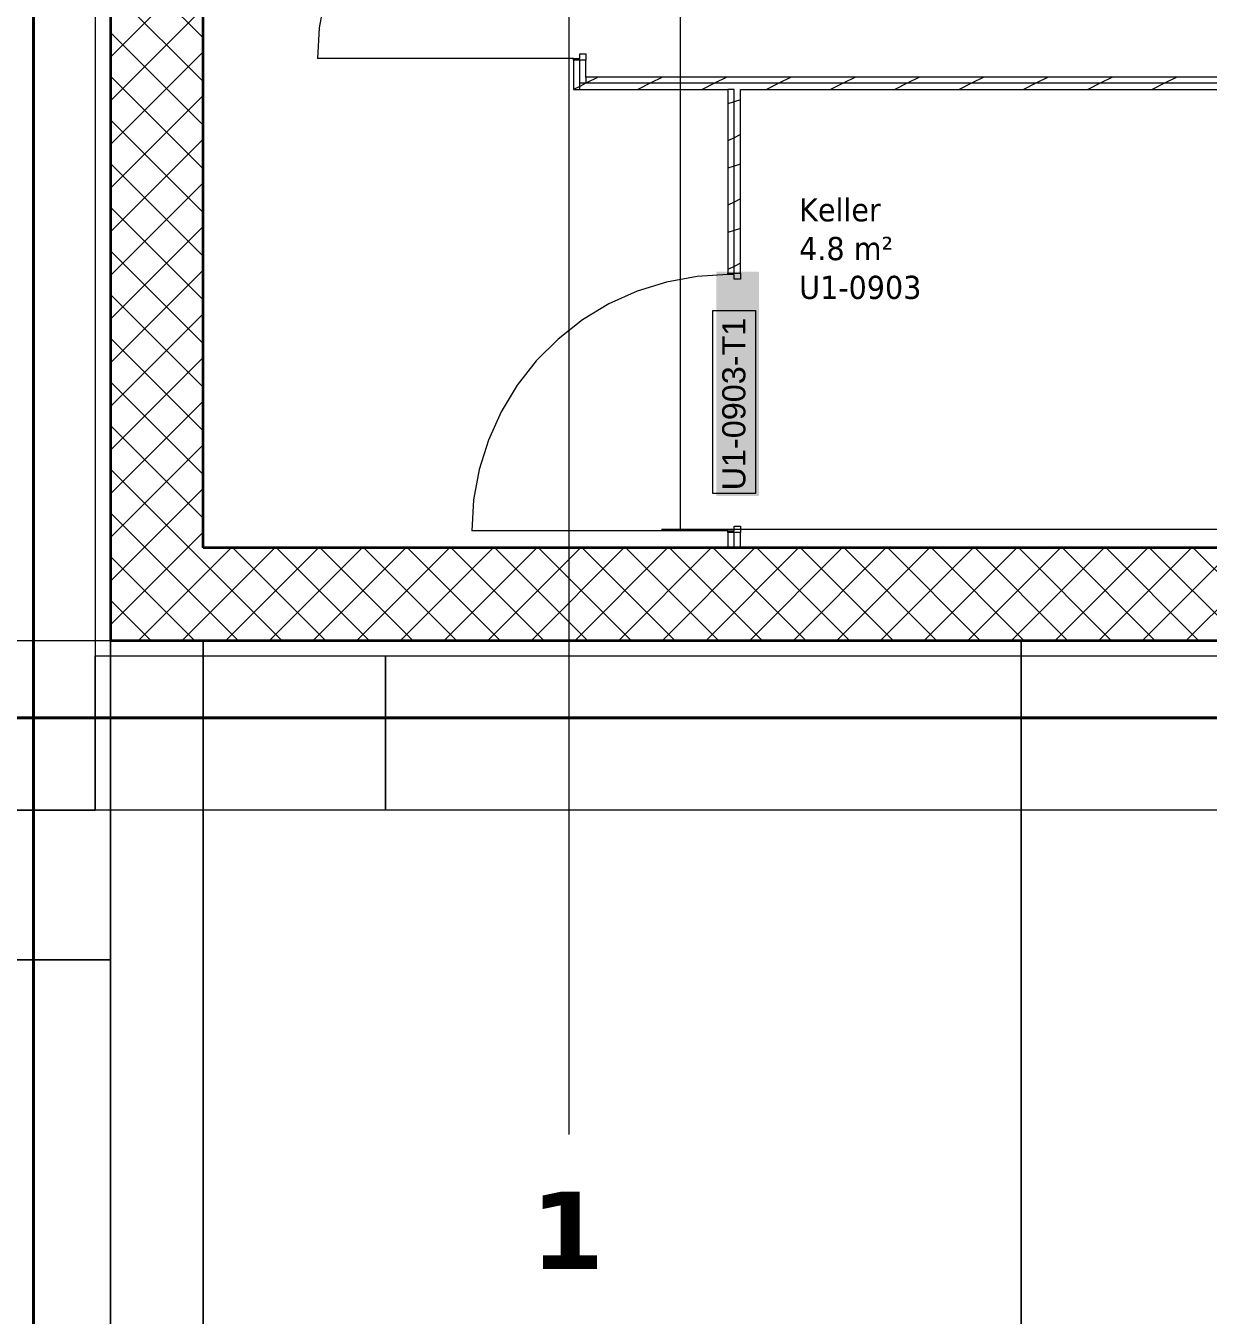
# Model space of a CAD drawing. Extents: x -882 to 613, y -179 to 366.
# Drawn here: x 92.1 to 168.7, y 175.1 to 258.6 of the extents above; entities that cross this region are included whole.
import ezdxf
from ezdxf.lldxf.tags import DXFTag

# ---------------------------------------------------------------- set-up
doc = ezdxf.new("R2010")
doc.units = 0
doc.layers.get('0').update_dxf_attribs({"lineweight": 13})
for name, color, linetype, lineweight, true_color in [('A-____-MATC-OTLN', 7, 'Strichpunkt - Mittel', 40, 0x0080ff), ('EL01_WAN_Trassen', 40, 'Continuous', 13, 0xffbf00), ('S-GRID-____-IDEN', 7, 'Continuous', 9, 0x5555aa)]:
    doc.layers.add(name, color=color, linetype=linetype, lineweight=lineweight, true_color=true_color)
for name, color, linetype, lineweight in [('A-AREA-____-IDEN', 7, 'Continuous', 5), ('A-DOOR-____-IDEN', 7, 'Continuous', 5), ('A-DOOR-FRAM-MCUT', 7, 'Continuous', 9), ('A-DOOR-OPNG-OTLN', 7, 'Continuous', 9), ('A-FLOR-____-OVHD', 7, 'Strichpunkt - Fein', 9), ('A-WALL-____-MCUT', 7, 'Continuous', 35), ('A-WALL-____-PATT', 7, 'Continuous', 35), ('A-WALL-FNSH-MCUT', 7, 'Continuous', 35), ('C-PRKG-____-OTLN', 7, 'Continuous', 9), ('S-GRID-____-OTLN', 7, 'Continuous', 5)]:
    doc.layers.add(name, color=color, linetype=linetype, lineweight=lineweight)
doc.styles.get("Standard").update_dxf_attribs({"font": 'arial.ttf'})
tags = doc.linetypes.add('_Rasterlinie_', pattern=[0.375, 0.2, -0.05, 0.075, -0.05]).pattern_tags.tags
tags[10:11] = [DXFTag(74, 4), DXFTag(75, 0), DXFTag(340, '0'), DXFTag(46, 1.0), DXFTag(50, 0.0), DXFTag(44, 0.0), DXFTag(45, 0.0)]
tags[8:9] = [DXFTag(74, 4), DXFTag(75, 0), DXFTag(340, '0'), DXFTag(46, 1.0), DXFTag(50, 0.0), DXFTag(44, 0.0), DXFTag(45, 0.0)]
tags[6:7] = [DXFTag(74, 4), DXFTag(75, 0), DXFTag(340, '0'), DXFTag(46, 1.0), DXFTag(50, 0.0), DXFTag(44, 0.0), DXFTag(45, 0.0)]
tags[4:5] = [DXFTag(74, 4), DXFTag(75, 0), DXFTag(340, '0'), DXFTag(46, 1.0), DXFTag(50, 0.0), DXFTag(44, 0.0), DXFTag(45, 0.0)]
tags = doc.linetypes.add('Strichpunkt - Fein', pattern=[0.2, 0.1, -0.05, 0, -0.05]).pattern_tags.tags
tags[10:11] = [DXFTag(74, 4), DXFTag(75, 0), DXFTag(340, '0'), DXFTag(46, 1.0), DXFTag(50, 0.0), DXFTag(44, 0.0), DXFTag(45, 0.0)]
tags[8:9] = [DXFTag(74, 4), DXFTag(75, 0), DXFTag(340, '0'), DXFTag(46, 1.0), DXFTag(50, 0.0), DXFTag(44, 0.0), DXFTag(45, 0.0)]
tags[6:7] = [DXFTag(74, 4), DXFTag(75, 0), DXFTag(340, '0'), DXFTag(46, 1.0), DXFTag(50, 0.0), DXFTag(44, 0.0), DXFTag(45, 0.0)]
tags[4:5] = [DXFTag(74, 4), DXFTag(75, 0), DXFTag(340, '0'), DXFTag(46, 1.0), DXFTag(50, 0.0), DXFTag(44, 0.0), DXFTag(45, 0.0)]
tags = doc.linetypes.add('Strichpunkt - Mittel', pattern=[0.35, 0.15, -0.1, 0, -0.1]).pattern_tags.tags
tags[10:11] = [DXFTag(74, 4), DXFTag(75, 0), DXFTag(340, '0'), DXFTag(46, 1.0), DXFTag(50, 0.0), DXFTag(44, 0.0), DXFTag(45, 0.0)]
tags[8:9] = [DXFTag(74, 4), DXFTag(75, 0), DXFTag(340, '0'), DXFTag(46, 1.0), DXFTag(50, 0.0), DXFTag(44, 0.0), DXFTag(45, 0.0)]
tags[6:7] = [DXFTag(74, 4), DXFTag(75, 0), DXFTag(340, '0'), DXFTag(46, 1.0), DXFTag(50, 0.0), DXFTag(44, 0.0), DXFTag(45, 0.0)]
tags[4:5] = [DXFTag(74, 4), DXFTag(75, 0), DXFTag(340, '0'), DXFTag(46, 1.0), DXFTag(50, 0.0), DXFTag(44, 0.0), DXFTag(45, 0.0)]

# ---------------------------------------------------------------- blocks, each defined once
blk = doc.blocks.new('Referenz-A0UJ2JE1XE', base_point=(-855.979, -164.747))
at = {"layer": 'A-____-MATC-OTLN', "color": 0, "linetype": 'Strichpunkt - Mittel', "ltscale": 0.4}
for p, q in [((92.63, 354.646), (92.63, -164.747)), ((-855.979, 213.765), (368.096, 213.765))]:
    blk.add_line(p, q, dxfattribs=at)
at = {"layer": 'A-DOOR-____-IDEN', "color": 0, "linetype": 'Continuous', "ltscale": 0.13}
for p, q in [((136.639, 228.291), (136.639, 240.131)), ((136.639, 240.131), (139.419, 240.131)), ((139.419, 240.131), (139.419, 228.291)), ((139.419, 228.291), (136.639, 228.291))]:
    blk.add_line(p, q, dxfattribs=at)
at = {"layer": 'A-DOOR-____-IDEN', "color": 7, "linetype": 'Continuous', "ltscale": 0.13, "true_color": 0xffffff}
for points in [[(136.882, 228.116), (139.641, 228.116), (136.882, 242.655)], [(139.641, 228.116), (136.882, 242.655), (139.641, 242.655)]]:
    blk.add_solid(points, dxfattribs=at)
at = {"layer": 'A-DOOR-FRAM-MCUT', "color": 0, "linetype": 'Continuous', "ltscale": 0.13}
for p, q in [((127.63, 256.456), (128.03, 256.456)), ((127.63, 256.356), (127.63, 256.456)), ((128.03, 256.756), (128.43, 256.756)), ((128.03, 256.456), (128.03, 256.756)), ((128.43, 256.756), (128.43, 256.356)), ((128.43, 256.356), (127.63, 256.356)), ((137.63, 242.565), (138.43, 242.565)), ((137.63, 242.465), (137.63, 242.565)), ((138.03, 242.465), (137.63, 242.465)), ((138.03, 242.165), (138.03, 242.465)), ((138.43, 242.565), (138.43, 242.165)), ((138.43, 242.165), (138.03, 242.165)), ((137.63, 225.865), (138.03, 225.865)), ((137.63, 225.765), (137.63, 225.865)), ((138.43, 225.765), (137.63, 225.765)), ((138.03, 226.165), (138.43, 226.165)), ((138.03, 225.865), (138.03, 226.165)), ((138.43, 226.165), (138.43, 225.765))]:
    blk.add_line(p, q, dxfattribs=at)
at = {"layer": 'A-DOOR-OPNG-OTLN', "color": 0, "linetype": 'Continuous', "ltscale": 0.13}
for p, q in [((111.512, 260.429), (111.151, 258.457)), ((111.151, 258.457), (111.03, 256.456)), ((127.63, 256.456), (111.03, 256.456)), ((135.629, 242.344), (133.657, 241.983)), ((137.63, 242.465), (135.629, 242.344)), ((131.743, 241.386), (129.915, 240.564)), ((133.657, 241.983), (131.743, 241.386)), ((129.915, 240.564), (128.2, 239.527)), ((128.2, 239.527), (126.622, 238.29)), ((126.622, 238.29), (125.204, 236.873)), ((125.204, 236.873), (123.968, 235.295)), ((123.968, 235.295), (122.931, 233.579)), ((122.931, 233.579), (122.108, 231.751)), ((122.108, 231.751), (121.512, 229.838)), ((121.512, 229.838), (121.151, 227.866)), ((121.151, 227.866), (121.03, 225.865)), ((137.63, 225.865), (121.03, 225.865))]:
    blk.add_line(p, q, dxfattribs=at)
at = {"layer": 'A-FLOR-____-OVHD', "color": 0, "linetype": 'Strichpunkt - Fein', "ltscale": 0.13}
for p, q in [((134.53, 354.646), (134.53, 225.965)), ((203.13, 225.965), (133.33, 225.965))]:
    blk.add_line(p, q, dxfattribs=at)
at = {"layer": 'A-WALL-____-MCUT', "color": 0, "linetype": 'Continuous', "ltscale": 0.35}
for p, q in [((97.63, 354.646), (97.63, 218.765)), ((103.63, 224.765), (103.63, 354.646)), ((138.43, 224.765), (103.63, 224.765)), ((353.03, 224.765), (138.43, 224.765)), ((97.63, 218.765), (365.03, 218.765))]:
    blk.add_line(p, q, dxfattribs=at)
at = {"layer": 'A-WALL-____-MCUT', "color": 0, "linetype": 'Continuous', "lineweight": 9, "ltscale": 0.13}
for p, q in [((128.03, 254.456), (128.03, 256.356)), ((282.83, 254.856), (128.03, 254.856)), ((128.43, 255.256), (128.43, 254.856)), ((138.03, 254.456), (137.63, 254.456)), ((138.03, 242.565), (138.03, 254.456)), ((138.03, 224.765), (138.03, 225.765))]:
    blk.add_line(p, q, dxfattribs=at)
at = {"layer": 'A-WALL-____-PATT', "color": 0, "linetype": 'Continuous', "lineweight": 9, "ltscale": 0.13}
for p, q in [((103.63, 257.799), (97.63, 263.799)), ((97.63, 256.555), (103.63, 262.555)), ((103.63, 254.971), (97.63, 260.971)), ((97.63, 253.727), (103.63, 259.727)), ((103.63, 252.142), (97.63, 258.142)), ((97.63, 250.898), (103.63, 256.898)), ((103.63, 249.314), (97.63, 255.314)), ((128.421, 254.856), (128.03, 254.66)), ((128.43, 254.86), (128.421, 254.856)), ((129.221, 255.256), (128.43, 254.86)), ((132.586, 254.856), (131.786, 254.456)), ((133.386, 255.256), (132.586, 254.856)), ((136.751, 254.856), (135.951, 254.456)), ((137.551, 255.256), (136.751, 254.856)), ((140.916, 254.856), (140.116, 254.456)), ((141.716, 255.256), (140.916, 254.856)), ((145.081, 254.856), (144.281, 254.456)), ((145.881, 255.256), (145.081, 254.856)), ((149.246, 254.856), (148.446, 254.456)), ((150.046, 255.256), (149.246, 254.856)), ((153.411, 254.856), (152.611, 254.456)), ((154.211, 255.256), (153.411, 254.856)), ((157.575, 254.856), (156.775, 254.456)), ((158.375, 255.256), (157.575, 254.856)), ((161.74, 254.856), (160.94, 254.456)), ((162.54, 255.256), (161.74, 254.856)), ((165.905, 254.856), (165.105, 254.456)), ((166.705, 255.256), (165.905, 254.856)), ((97.63, 248.07), (103.63, 254.07)), ((128.03, 254.66), (127.63, 254.46)), ((138.03, 253.657), (137.63, 253.523)), ((138.43, 253.79), (138.03, 253.657)), ((103.63, 246.485), (97.63, 252.485)), ((138.43, 251.53), (138.03, 251.33)), ((97.63, 245.241), (103.63, 251.241)), ((138.03, 251.33), (137.63, 251.13)), ((103.63, 243.657), (97.63, 249.657)), ((138.03, 249.492), (137.63, 249.358)), ((138.43, 249.625), (138.03, 249.492)), ((97.63, 242.413), (103.63, 248.413)), ((138.43, 247.365), (138.03, 247.165)), ((103.63, 240.828), (97.63, 246.828)), ((138.03, 247.165), (137.63, 246.965)), ((97.63, 239.584), (103.63, 245.584)), ((138.03, 245.327), (137.63, 245.194)), ((138.43, 245.46), (138.03, 245.327)), ((103.63, 238), (97.63, 244)), ((138.43, 243.201), (138.03, 243.001)), ((97.63, 236.756), (103.63, 242.756)), ((138.03, 243.001), (137.63, 242.801)), ((103.63, 235.172), (97.63, 241.172)), ((97.63, 233.928), (103.63, 239.928)), ((103.63, 232.343), (97.63, 238.343)), ((97.63, 231.099), (103.63, 237.099)), ((103.63, 229.515), (97.63, 235.515)), ((97.63, 228.271), (103.63, 234.271)), ((103.63, 226.686), (97.63, 232.686)), ((97.63, 225.442), (103.63, 231.442)), ((103.63, 223.858), (97.63, 229.858)), ((97.63, 222.614), (103.63, 228.614)), ((103.63, 221.029), (97.63, 227.029)), ((97.63, 219.785), (103.63, 225.785)), ((103.63, 222.957), (105.438, 224.765)), ((103.63, 220.129), (108.266, 224.765)), ((105.095, 218.765), (111.095, 224.765)), ((111.551, 218.765), (105.551, 224.765)), ((107.923, 218.765), (113.923, 224.765)), ((114.379, 218.765), (108.379, 224.765)), ((110.751, 218.765), (116.751, 224.765)), ((117.208, 218.765), (111.208, 224.765)), ((113.58, 218.765), (119.58, 224.765)), ((120.036, 218.765), (114.036, 224.765)), ((116.408, 218.765), (122.408, 224.765)), ((122.865, 218.765), (116.865, 224.765)), ((119.237, 218.765), (125.237, 224.765)), ((125.693, 218.765), (119.693, 224.765)), ((122.065, 218.765), (128.065, 224.765)), ((128.522, 218.765), (122.522, 224.765)), ((124.893, 218.765), (130.893, 224.765)), ((131.35, 218.765), (125.35, 224.765)), ((127.722, 218.765), (133.722, 224.765)), ((134.178, 218.765), (128.178, 224.765)), ((130.55, 218.765), (136.55, 224.765)), ((137.007, 218.765), (131.007, 224.765)), ((133.379, 218.765), (139.379, 224.765)), ((139.835, 218.765), (133.835, 224.765)), ((136.207, 218.765), (142.207, 224.765)), ((142.664, 218.765), (136.664, 224.765)), ((139.036, 218.765), (145.036, 224.765)), ((145.492, 218.765), (139.492, 224.765)), ((141.864, 218.765), (147.864, 224.765)), ((148.321, 218.765), (142.321, 224.765)), ((144.692, 218.765), (150.692, 224.765)), ((151.149, 218.765), (145.149, 224.765)), ((147.521, 218.765), (153.521, 224.765)), ((153.977, 218.765), (147.977, 224.765)), ((150.349, 218.765), (156.349, 224.765)), ((156.806, 218.765), (150.806, 224.765)), ((153.178, 218.765), (159.178, 224.765)), ((159.634, 218.765), (153.634, 224.765)), ((156.006, 218.765), (162.006, 224.765)), ((162.463, 218.765), (156.463, 224.765)), ((158.835, 218.765), (164.835, 224.765)), ((165.291, 218.765), (159.291, 224.765)), ((161.663, 218.765), (167.663, 224.765)), ((168.12, 218.765), (162.12, 224.765)), ((164.491, 218.765), (170.491, 224.765)), ((170.948, 218.765), (164.948, 224.765)), ((167.32, 218.765), (173.32, 224.765)), ((173.776, 218.765), (167.776, 224.765)), ((103.066, 218.765), (97.63, 224.201)), ((108.723, 218.765), (103.63, 223.858)), ((99.438, 218.765), (103.63, 222.957)), ((100.237, 218.765), (97.63, 221.373)), ((105.894, 218.765), (103.63, 221.029)), ((102.266, 218.765), (103.63, 220.129))]:
    blk.add_line(p, q, dxfattribs=at)
at = {"layer": 'A-WALL-FNSH-MCUT', "color": 0, "linetype": 'Continuous', "lineweight": 9, "ltscale": 0.13}
for p, q in [((127.63, 256.356), (127.63, 254.456)), ((128.43, 256.356), (127.63, 256.356)), ((128.43, 255.256), (128.43, 256.356)), ((282.83, 255.256), (128.43, 255.256)), ((127.63, 254.456), (137.63, 254.456)), ((137.63, 254.456), (137.63, 242.565)), ((138.43, 254.456), (282.83, 254.456)), ((138.43, 242.565), (138.43, 254.456)), ((137.63, 242.565), (138.43, 242.565)), ((137.63, 225.765), (137.63, 224.765)), ((138.43, 225.765), (137.63, 225.765)), ((138.43, 224.765), (138.43, 225.765))]:
    blk.add_line(p, q, dxfattribs=at)
at = {"layer": 'C-PRKG-____-OTLN', "color": 0, "linetype": 'Continuous', "ltscale": 0.13}
for p, q in [((97.63, 198.087), (97.63, 218.765)), ((97.63, 198.086), (97.63, 218.765)), ((97.63, 218.765), (97.63, 198.087)), ((156.63, 218.754), (103.63, 218.754)), ((103.63, 118.775), (103.63, 218.754)), ((156.63, 218.754), (103.63, 218.754)), ((103.63, 218.754), (103.63, 118.774)), ((103.63, 118.775), (103.63, 218.754)), ((103.63, 218.754), (156.63, 218.754)), ((103.63, 218.754), (103.63, 218.754)), ((156.63, 118.775), (156.63, 218.754)), ((156.63, 118.774), (156.63, 218.754)), ((156.63, 218.754), (156.63, 118.775)), ((156.63, 218.754), (156.63, 218.754)), ((97.63, 198.087), (-2.37, 198.087)), ((-2.37, 198.087), (97.63, 198.087)), ((97.63, 198.087), (-2.37, 198.087)), ((97.63, 198.087), (-2.37, 198.087)), ((97.63, 198.086), (-2.37, 198.086)), ((-2.37, 198.086), (97.63, 198.086)), ((97.63, 198.087), (97.63, 198.086)), ((97.63, 198.086), (97.63, 198.087)), ((97.63, 127.701), (97.63, 198.086)), ((97.63, 127.701), (97.63, 198.086)), ((97.63, 198.086), (97.63, 127.701))]:
    blk.add_line(p, q, dxfattribs=at)
at = {"layer": 'S-GRID-____-OTLN', "color": 0, "linetype": '_Rasterlinie_', "ltscale": 0.13}
for p, q in [((127.33, 186.765), (127.33, 354.646)), ((65.63, 218.765), (368.096, 218.765))]:
    blk.add_line(p, q, dxfattribs=at)
at = {"layer": 'A-AREA-____-IDEN', "color": 0, "linetype": 'Continuous', "ltscale": 0.13, "char_height": 1.5, "attachment_point": 1}
for s, insert in [('{\\W0.9;\\fVerdana;Keller}', (142.242, 247.416)), ('{\\W0.9;\\fVerdana;4.8 m²}', (142.242, 244.903)), ('{\\W0.9;\\fVerdana;U1-0903}', (142.242, 242.389))]:
    blk.add_mtext(s, dxfattribs=dict(at, insert=insert))
at = {"layer": 'A-DOOR-____-IDEN', "color": 0, "linetype": 'Continuous', "ltscale": 0.13, "insert": (137.257, 228.491), "char_height": 1.5, "attachment_point": 1, "rotation": 90}
blk.add_mtext('{\\fArial;U1-0903-T1}', dxfattribs=at)
at = {"layer": 'S-GRID-____-IDEN', "color": 0, "linetype": 'Continuous', "lineweight": 5, "ltscale": 0.13, "insert": (124.85, 183.056), "char_height": 5, "attachment_point": 1}
blk.add_mtext('{\\fVerdana|b1|i0;1}', dxfattribs=at)
blk = doc.blocks.new('Kabelkanal-A0UJ2JE3XE', base_point=(115.432, 207.765))
at = {"color": 0, "linetype": 'ByBlock', "lineweight": -2, "ltscale": 0.13}
for p, q in [((115.432, 207.765), (115.432, 217.765)), ((115.432, 217.765), (175.432, 217.765)), ((175.432, 217.765), (175.432, 207.765)), ((175.432, 207.765), (115.432, 207.765))]:
    blk.add_line(p, q, dxfattribs=at)
blk = doc.blocks.new('Kabelkanal-A0UJ2JE7XE', base_point=(96.632, 207.765))
at = {"color": 0, "linetype": 'ByBlock', "lineweight": -2, "ltscale": 0.13}
for p, q in [((96.632, 207.765), (96.632, 217.765)), ((96.632, 217.765), (115.432, 217.765)), ((115.432, 217.765), (115.432, 207.765)), ((115.432, 207.765), (96.632, 207.765))]:
    blk.add_line(p, q, dxfattribs=at)
blk = doc.blocks.new('Kabelkanal-A0UJ2JEDXE', base_point=(90.632, 207.744))
at = {"color": 0, "linetype": 'ByBlock', "lineweight": -2, "ltscale": 0.13}
for p, q in [((90.632, 262.691), (90.632, 262.666)), ((90.632, 262.691), (96.632, 262.691)), ((90.632, 207.768), (90.632, 262.691)), ((90.632, 262.666), (96.632, 262.666)), ((90.632, 207.744), (90.632, 262.666)), ((96.632, 262.691), (96.632, 262.666)), ((96.632, 262.691), (96.632, 207.768)), ((96.632, 262.666), (96.632, 207.744)), ((90.632, 207.768), (90.632, 207.744)), ((96.632, 207.768), (90.632, 207.768)), ((96.632, 207.744), (90.632, 207.744)), ((96.632, 207.768), (96.632, 207.744))]:
    blk.add_line(p, q, dxfattribs=at)

msp = doc.modelspace()

# ---------------------------------------------------------------- block references
at = {"color": 9, "lineweight": 25, "ltscale": 0.25, "true_color": 0xc0c0c0}
msp.add_blockref('Referenz-A0UJ2JE1XE', (-855.979, -164.747), dxfattribs=at)
at = {"layer": 'EL01_WAN_Trassen', "ltscale": 0.13}
for name, p in [('Kabelkanal-A0UJ2JEDXE', (90.632, 207.744)), ('Kabelkanal-A0UJ2JE7XE', (96.632, 207.765)), ('Kabelkanal-A0UJ2JE3XE', (115.432, 207.765))]:
    msp.add_blockref(name, p, dxfattribs=at)

doc.saveas('drawing.dxf')
